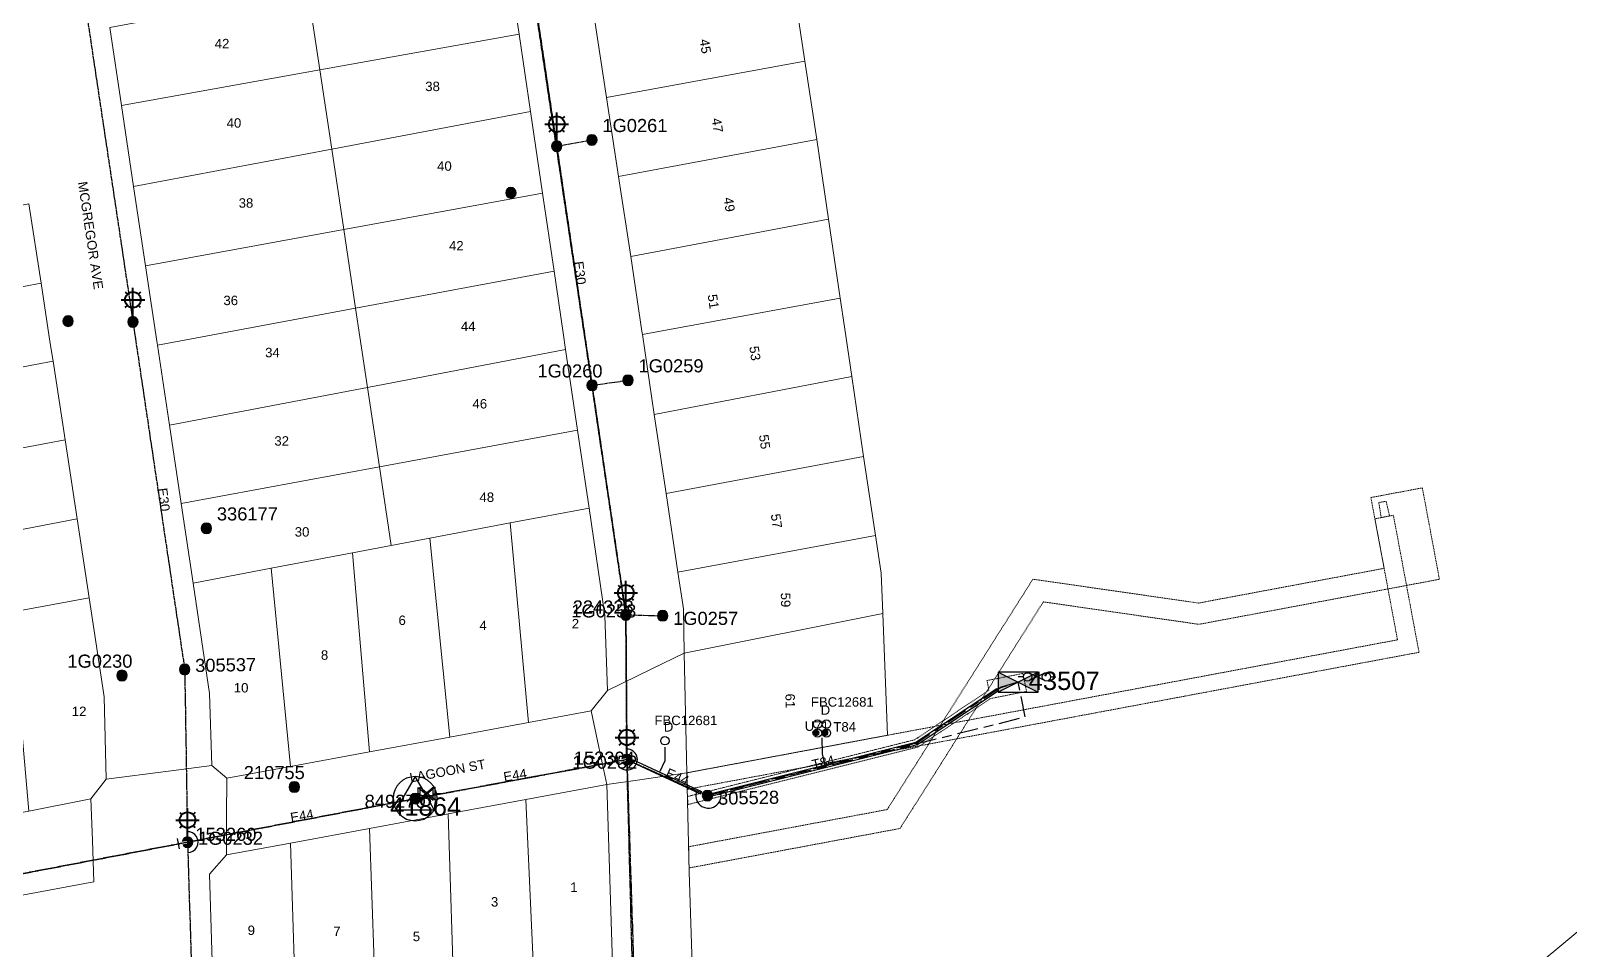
# Model space of a CAD drawing. Header units: metres. Extents: x 303026 to 304293, y 6173158 to 6174419.
# Drawn here: x 303850.8 to 304144.6, y 6173454.6 to 6173629.9 of the extents above; entities that cross this region are included whole.
import ezdxf
from ezdxf.enums import TextEntityAlignment as Align

# ---------------------------------------------------------------- set-up
doc = ezdxf.new("R2010")
doc.units = ezdxf.units.M
for name, pattern in [('Cable Exist OH', [1, 1, 0]), ('Cable Exist UG', [8.2, 4, -1.2, 1.8, -1.2]), ('HIDDEN', [0.375, 0.25, -0.125]), ('HIDDEN2', [0.1875, 0.125, -0.0625])]:
    doc.linetypes.add(name, pattern=pattern)
doc.layers.get('0').update_dxf_attribs({"color": 6})
for name, color, linetype, lineweight in [('Cadastre Land Parcels_SP_EXT', 9, 'Continuous', 5), ('Cadastre Other Property_SP_EXT', 9, 'HIDDEN', 5), ('Cadastre Roads_SP_EXT', 9, 'Continuous', 5)]:
    doc.layers.add(name, color=color, linetype=linetype, lineweight=lineweight)
for name, color, linetype in [('Duct_SP_EXT', 7, 'Continuous'), ('Equip_LV_EXT', 7, 'Continuous'), ('Equip_SP_SL_EXT', 7, 'Continuous'), ('Mains_HV_EXT', 7, 'Continuous'), ('Mains_LV_EXT', 7, 'Continuous'), ('Mains_SL_EXT', 7, 'Continuous'), ('Sub_SP_EXT', 7, 'Continuous'), ('Sub_SP_TR_HV_LV_EXT', 7, 'Continuous'), ('SupportsOH_SP_TR_HV_LV_SL_EXT', 7, 'Continuous'), ('Trench_SP_EXT', 7, 'Continuous')]:
    doc.layers.add(name, color=color, linetype=linetype)
doc.styles.add('iecARIAL', font='arial.ttf', dxfattribs={"height": 2})
doc.styles.add('POLE_LABEL', font='arial.ttf')
doc.styles.get("Standard").update_dxf_attribs({"font": 'arial.ttf'})

# ---------------------------------------------------------------- blocks, each defined once
blk = doc.blocks.new('SUB_PADMOUNT_EXT')
for points in [[(0, 0), (-3.84, 1.92), (-3.84, -1.92)], [(0, 0), (3.84, 1.92), (3.84, -1.92)]]:
    blk.add_hatch(color=256).paths.add_polyline_path(points)
for p, q in [((3.84, 1.92), (-3.84, -1.92)), ((-3.84, 1.92), (3.84, -1.92))]:
    blk.add_line(p, q)
blk.add_lwpolyline([(-3.84, -1.92), (3.84, -1.92), (3.84, 1.92), (-3.84, 1.92)], close=True)
for tag, height, flags, p in [('ASSET_NUM', 3.5, 8, (2, 2)), ('STREET_CODE', 0.2, 9, (1.5, 0)), ('CONSTRUCTED_VOLTAGE', 0.2, 9, (1.5, -0.2)), ('OPERATING_VOLTAGE', 0.2, 9, (1.5, -0.6)), ('ORIENTATION', 0.2, 9, (1.5, -0.8)), ('OWNED_BY', 0.2, 9, (1.5, -1)), ('OPERATED_BY', 0.2, 9, (1.5, -1.2)), ('SECONDARY_VOLTAGE', 0.2, 9, (1.5, -1.6)), ('STATE', 0.2, 9, (1.5, -1.8)), ('SUBSTATION_TYPE', 0.2, 9, (1.5, -2.2)), ('STREETNAME', 0.2, 9, (1.5, -3)), ('NO_PHASES', 0.2, 9, (1.5, -0.4)), ('MAINTAINED_BY', 0.2, 9, (1.5, -1.4)), ('PARENT', 0.2, 9, (1.5, -2)), ('USAGE', 0.2, 9, (1.5, -2.4)), ('LEGEND', 0.2, 9, (1.5, -2.6)), ('LOCATION', 0.2, 9, (1.5, -2.8)), ('SUBURB', 0.2, 9, (1.5, -3.2)), ('Z', 0.2, 1, (1.5, -3.6)), ('NOTES', 0.2, 9, (1.5, -3.4))]:
    blk.add_attdef(tag, text='', height=height, dxfattribs=dict(flags=flags)).set_placement(p, align=Align.MIDDLE_LEFT)
blk = doc.blocks.new('SUB_POLE_EXT')
blk.add_wipeout([(0, 4.22), (0.42, 4.2), (0.83, 4.14), (1.21, 4.05), (1.62, 3.9), (1.99, 3.72), (2.35, 3.51), (2.68, 3.26), (2.99, 2.99), (3.28, 2.66), (3.52, 2.34), (3.76, 1.92), (3.9, 1.62), (4.04, 1.23), (4.18, 0.63), (4.22, 0), (4.18, -0.61), (4.06, -1.15), (3.9, -1.62), (3.58, -2.24), (3.22, -2.73), (2.97, -3.01), (2.68, -3.26), (2.36, -3.5), (2, -3.72), (1.64, -3.89), (1.25, -4.03), (0.82, -4.14), (0.42, -4.2), (0, -4.22), (-0.41, -4.2), (-0.8, -4.15), (-1.21, -4.05), (-1.62, -3.9), (-1.99, -3.73), (-2.35, -3.51), (-2.68, -3.26), (-2.96, -3.02), (-3.23, -2.72), (-3.51, -2.35), (-3.71, -2.01), (-3.91, -1.6), (-4.05, -1.21), (-4.16, -0.76), (-4.22, -0.14), (-4.21, 0.39), (-4.14, 0.83), (-4.03, 1.27), (-3.9, 1.63), (-3.71, 2.02), (-3.5, 2.37), (-3.28, 2.67), (-2.99, 2.99), (-2.68, 3.27), (-2.33, 3.52), (-1.98, 3.73), (-1.63, 3.9), (-1.2, 4.05), (-0.78, 4.15), (-0.4, 4.21)])
blk.add_line((2.16, 0.48), (2.16, 0.48, 0))
blk.add_lwpolyline([(-4.22, 0, 1), (4.22, 0, 1)], format="xyb", close=True)
blk.add_lwpolyline([(2.14, 0.52), (0, 4.22), (-3.66, -2.11), (3.66, -2.11)], close=True)
for tag, height, flags, p in [('ASSET_NUM', 3.5, 8, (2, 2)), ('STREET_CODE', 0.2, 9, (1.5, 0)), ('CONSTRUCTED_VOLTAGE', 0.2, 9, (1.5, -0.2)), ('OPERATING_VOLTAGE', 0.2, 9, (1.5, -0.6)), ('OPERATED_BY', 0.2, 9, (1.5, -0.8)), ('ORIENTATION', 0.2, 9, (1.5, -1.2)), ('OWNED_BY', 0.2, 9, (1.5, -1.4)), ('SECONDARY_VOLTAGE', 0.2, 9, (1.5, -1.6)), ('STATE', 0.2, 9, (1.5, -1.8)), ('SUBSTATION_TYPE', 0.2, 9, (1.5, -2)), ('STREETNAME', 0.2, 9, (1.5, -2.8)), ('SUBURB', 0.2, 9, (1.5, -3)), ('NO_PHASES', 0.2, 9, (1.5, -0.4)), ('MAINTAINED_BY', 0.2, 9, (1.5, -1)), ('USAGE', 0.2, 9, (1.5, -2.2)), ('LEGEND', 0.2, 9, (1.5, -2.4)), ('LOCATION', 0.2, 9, (1.5, -2.6)), ('Z', 0.2, 1, (1.5, -3.4)), ('NOTES', 0.2, 9, (1.5, -3.2))]:
    blk.add_attdef(tag, text='', height=height, dxfattribs=dict(flags=flags)).set_placement(p, align=Align.MIDDLE_LEFT)
blk = doc.blocks.new('DUCT_EXT')
blk.add_circle((0, 0.8), 0.8)
at = {"flags": 1}
blk.add_attdef('Z', (0, 0), '', height=0.2, dxfattribs=at)
at = {"flags": 9}
for tag, p in [('DUCT_CODE', (0, 0)), ('XSECT_TYPE', (0, -0.2)), ('STATE', (0, -0.6)), ('FB_REFERENCE', (0, -0.4)), ('NOTES', (0, -0.8))]:
    blk.add_attdef(tag, text='', height=0.2, dxfattribs=at).set_placement(p, align=Align.MIDDLE_LEFT)
blk = doc.blocks.new('LV_OH_LINKS_DISTFUSE_EXT')
for p, q in [((0, 0), (0.96, 0)), ((3.84, 0), (4.8, 0))]:
    blk.add_line(p, q)
blk.add_lwpolyline([(3.84, -1.2), (3.84, 1.2), (0.96, -1.2), (0.96, 1.2)], close=True)
at = {"flags": 9}
for tag, p in [('ACTUAL_STATUS', (0, 0)), ('CONSTRUCTED_VOLTAGE', (0, -0.2)), ('OPERATING_VOLTAGE', (0, -0.6)), ('ORIENTATION', (0, -0.8)), ('OWNED_BY', (0, -1)), ('STATE', (0, -1.2)), ('SWITCH_TYPE', (0, -1.4)), ('NO_PHASES', (0, -0.4)), ('USAGE', (0, -1.6)), ('NOTES', (0, -1.8))]:
    blk.add_attdef(tag, text='', height=0.2, dxfattribs=at).set_placement(p, align=Align.MIDDLE_LEFT)
at = {"flags": 1}
blk.add_attdef('Z', (0, 0), '', height=0.2, dxfattribs=at)
blk = doc.blocks.new('SL_LANTERN_EXT')
at = {"lineweight": 40}
for p, q in [((0, 1.97), (0, 6.47)), ((-2.25, 4.22), (2.25, 4.22)), ((-1.46, 5.68), (-1.06, 5.28)), ((-1.46, 2.76), (-1.06, 3.16)), ((1.46, 5.68), (1.06, 5.28)), ((1.46, 2.76), (1.06, 3.16)), ((0, 0), (0, 2.72))]:
    blk.add_line(p, q, dxfattribs=at)
blk.add_circle((0, 4.22), 1.5, dxfattribs=at)
at = {"style": 'iecARIAL', "flags": 8}
blk.add_attdef('ASSET_NUM', (1.5, 1.5), '', height=2.5, dxfattribs=at)
for tag, p, height, flags in [('OPERATING_VOLTAGE', (0.98, -1.65), 0.2, 9), ('ORIENTATION', (0.98, -1.85), 0.2, 9), ('OWNED_BY', (0.98, -2.05), 0.2, 9), ('STATE', (0.98, -2.25), 0.2, 9), ('CONSTRUCTED_VOLTAGE', (0.98, -0.65), 0.2, 9), ('CONTROL_TYPE', (0.98, -0.85), 0.2, 9), ('LANTERN_PURPOSE', (0.98, -1.05), 0.2, 9), ('LANTERN_TYPE', (0.98, -1.25), 0.2, 9), ('NO_PHASES', (0.98, -1.45), 0.2, 9), ('USAGE', (0.98, -2.45), 0.2, 9), ('CEXIST', (0.98, -2.65), 0.2, 9), ('CNEW', (0.98, -2.85), 0.2, 9), ('CNUMBER', (0.98, -3.05), 0.2, 9), ('LNUMBER', (2.18, -3.25), 2.5, 8), ('CREMOVE', (0.98, -3.25), 0.2, 9), ('CREPLACE', (0.98, -3.45), 0.2, 9), ('LKINGHEIGHT', (0.98, -3.65), 0.2, 9), ('LBRACKET', (0.98, -3.85), 0.2, 9), ('LBRACKETVOCAB', (0.98, -4.05), 0.2, 9), ('LCATEGORY', (0.98, -4.25), 0.2, 9), ('LCHARGE1', (0.98, -4.45), 0.2, 9), ('LCHARGE1PERCENT', (0.98, -4.65), 0.2, 9), ('LCHARGE2', (0.98, -4.85), 0.2, 9), ('LCHARGE2PERCENT', (0.98, -5.05), 0.2, 9), ('LCHARGE3', (0.98, -5.25), 0.2, 9), ('LCHARGE3PERCENT', (0.98, -5.45), 0.2, 9), ('LEXIST', (0.98, -5.65), 0.2, 9), ('LLAMP', (0.98, -5.85), 0.2, 9), ('LLAMPVOCAB', (0.98, -6.05), 0.2, 9), ('LMAST', (0.98, -6.25), 0.2, 9), ('LMASTVOCAB', (0.98, -6.45), 0.2, 9), ('LNEW', (0.98, -6.65), 0.2, 9), ('LANTNUMBER', (0.98, -6.85), 0.2, 9), ('LOUTREACH', (0.98, -7.25), 0.2, 9), ('LOUTREACHVOCAB', (0.98, -7.45), 0.2, 9), ('LRATECODE', (0.98, -7.65), 0.2, 9), ('LREMOVE', (0.98, -7.85), 0.2, 9), ('LREPLACE', (0.98, -8.05), 0.2, 9), ('LTYPE', (0.98, -8.25), 0.2, 9), ('LTYPEVOCAB', (0.98, -8.45), 0.2, 9), ('LEGEND', (0.98, -8.65), 0.2, 9), ('LOCATION', (0.98, -8.85), 0.2, 9), ('STREETNAME', (0.98, -9.25), 0.2, 9), ('SUBURB', (0.98, -9.45), 0.2, 1), ('NOTES', (0.98, -9.05), 0.2, 9)]:
    blk.add_attdef(tag, p, '', height=height, dxfattribs=dict(flags=flags))
blk = doc.blocks.new('POLE_EXT')
blk.add_hatch(color=256).paths.add_polyline_path([(-1, 0, 1), (1, 0, 1)])
blk.add_lwpolyline([(-1, 0, 1), (1, 0, 1)], format="xyb", close=True)
for tag, height, flags, p in [('pNumber', 2.5, 8, (-17.84, 2.07)), ('OWNED_BY', 0.2, 9, (1.35, -0.4)), ('SPECIAL_USE', 0.2, 9, (1.35, -0.8)), ('STATE', 0.2, 9, (1.35, -1)), ('cLV', 0.2, 9, (1.35, -1.4)), ('hDepth', 0.2, 9, (1.35, -1.6)), ('hDia', 0.2, 9, (1.35, -1.8)), ('cHV', 0.2, 9, (1.35, -2)), ('PARENT', 0.2, 9, (1.35, -0.6)), ('USAGE', 0.2, 9, (1.35, -1.2)), ('LBRACKET', 0.2, 9, (1.35, -2.2)), ('LExisting', 0.2, 9, (1.35, -2.4)), ('LANTNUMBER', 0.2, 9, (1.35, -2.6)), ('LOther', 0.2, 9, (1.35, -2.8)), ('LRemove', 0.2, 9, (1.35, -3)), ('cLinedev', 0.2, 9, (1.35, -3.4)), ('pExisting', 0.2, 9, (1.35, -3.8)), ('pFooting', 0.2, 9, (1.35, -4.4)), ('pNew', 0.2, 9, (1.35, -4.6)), ('pRelocate', 0.2, 9, (1.35, -5)), ('pRemove', 0.2, 9, (1.35, -5.2)), ('pReplace', 0.2, 9, (1.35, -5.4)), ('pStay', 0.2, 9, (1.35, -5.6)), ('pType', 0.2, 9, (1.35, -5.8)), ('LEGEND', 0.2, 9, (1.35, -3.2)), ('LOCATION', 0.2, 9, (1.35, -3.6)), ('PFNUMBER', 0.2, 9, (1.35, -4)), ('NEWPFNUMBER', 0.2, 9, (1.35, -4.2)), ('cspan', 0.2, 9, (1.35, -6)), ('STREETNAME', 0.2, 9, (1.35, -6.2)), ('SUBURB', 0.2, 9, (1.35, -6.4)), ('OPERATED_BY', 0.2, 9, (1.36, -7.01)), ('NOTES', 0.2, 9, (1.35, -6.6)), ('MAINTAINED_BY', 0.2, 9, (1.36, -6.81))]:
    blk.add_attdef(tag, text='', height=height, dxfattribs=dict(flags=flags)).set_placement(p, align=Align.MIDDLE_LEFT)
at = {"style": 'POLE_LABEL'}
for tag, height, flags, p in [('ASSET_NUM', 2.5, 8, (2, 2)), ('STRUCTURE_PLANT_NUMBER', 0.2, 9, (1.35, 0.03)), ('STREET_CODE', 0.2, 9, (1.35, -0.2))]:
    blk.add_attdef(tag, text='', height=height, dxfattribs=dict(at, flags=flags)).set_placement(p, align=Align.MIDDLE_LEFT)
at = {"flags": 1}
blk.add_attdef('Z', (1.35, -7.33), '', height=0.2, dxfattribs=at)
blk = doc.blocks.new('LV_UG_DFUSE_CLOSED_EXT')
for points in [[(1, 0), (0, 0)], [(5.04, 0.73), (2.16, -0.72)], [(5.05, -0.71), (2.16, 0.72)], [(6.2, 0.01), (7.2, 0.01)]]:
    blk.add_lwpolyline(points)
for centre in [(1.8, 0), (5.4, 0.01)]:
    blk.add_circle(centre, 0.8)
at = {"flags": 9}
for tag, p in [('ACTUAL_STATUS', (0, 0)), ('CONSTRUCTED_VOLTAGE', (0, -0.2)), ('OPERATING_VOLTAGE', (0, -0.6)), ('ORIENTATION', (0, -0.8)), ('STATE', (0, -1)), ('SWITCH_TYPE', (0, -1.2)), ('NO_PHASES', (0, -0.4)), ('USAGE', (0, -1.4)), ('NOTES', (0, -1.6))]:
    blk.add_attdef(tag, text='', height=0.2, dxfattribs=at).set_placement(p, align=Align.MIDDLE_LEFT)
at = {"flags": 1}
blk.add_attdef('Z', (0, 0), '', height=0.2, dxfattribs=at)
blk = doc.blocks.new('End Shackle_EXT')
blk.add_wipeout([(0, 0.25), (1.81, 0.25), (1.82, -0.25), (0, -0.25)])
blk.add_line((1.81, -1), (1.81, 1))
at = {"flags": 1}
blk.add_attdef('Z', (0, 0), '', height=0.2, dxfattribs=at)
at = {"flags": 9}
for tag, p in [('CONNECTOR_TYPE', (0, 0)), ('CONSTRUCTED_VOLTAGE', (0, -0.2)), ('OPERATING_VOLTAGE', (0, -0.6)), ('ORIENTATION', (0, -0.8)), ('OWNED_BY', (0, -1)), ('STATE', (0, -1.2)), ('NO_PHASES', (0, -0.4)), ('USAGE', (0, -1.4)), ('NOTES', (0, -1.6))]:
    blk.add_attdef(tag, text='', height=0.2, dxfattribs=at).set_placement(p, align=Align.MIDDLE_LEFT)
blk = doc.blocks.new('CABLE_LARGE_EXT')
h = blk.add_hatch(color=256)
edge = h.paths.add_edge_path()
edge.add_arc((0, 0.55), 0.55, 0, 360)
blk.add_circle((0, 0.55), 0.55)
at = {"flags": 1}
blk.add_attdef('Z', (0, 0), '', height=0.2, dxfattribs=at)
at = {"flags": 9}
for tag, p in [('COND_CODE', (0, 0)), ('STATE', (0, -0.4)), ('XSECT_SIZE', (0, -0.6)), ('FB_REFERENCE', (0, -0.2)), ('NOTES', (0, -0.8))]:
    blk.add_attdef(tag, text='', height=0.2, dxfattribs=at).set_placement(p, align=Align.MIDDLE_LEFT)

msp = doc.modelspace()

# ---------------------------------------------------------------- linework, layer by layer
at = {"layer": 'Cadastre Land Parcels_SP_EXT', "linetype": 'Continuous'}
for points in [[(303944.01, 6173629.3), (303941.69, 6173644.65), (303903.7, 6173637.59), (303905.97, 6173622.48), (303944.01, 6173629.3)], [(303998.6, 6173624.11), (303996.28, 6173639.4), (303958.45, 6173632.19), (303960.71, 6173617.17), (303998.6, 6173624.11)], [(303905.97, 6173622.48), (303903.7, 6173637.59), (303865.85, 6173630.55), (303868.05, 6173615.69), (303905.97, 6173622.48)], [(303908.24, 6173607.35), (303946.19, 6173614.52), (303944.01, 6173629.3), (303905.97, 6173622.48), (303908.24, 6173607.35)], [(304000.86, 6173609.15), (303998.6, 6173624.11), (303960.71, 6173617.17), (303963.02, 6173602.1), (304000.86, 6173609.15)], [(303908.24, 6173607.35), (303905.97, 6173622.48), (303868.05, 6173615.69), (303870.38, 6173600.21), (303908.24, 6173607.35)], [(303910.54, 6173591.99), (303948.49, 6173598.95), (303946.19, 6173614.52), (303908.24, 6173607.35), (303910.54, 6173591.99)], [(304003.09, 6173593.97), (304000.86, 6173609.15), (303963.02, 6173602.1), (303965.34, 6173586.82), (304003.09, 6173593.97)], [(303910.54, 6173591.99), (303908.24, 6173607.35), (303870.38, 6173600.21), (303872.67, 6173585.05), (303910.54, 6173591.99)], [(303950.69, 6173584.02), (303948.49, 6173598.95), (303910.54, 6173591.99), (303912.8, 6173576.96), (303950.69, 6173584.02)], [(303852.71, 6173581.74), (303850.4, 6173596.87), (303813.25, 6173589.87), (303815.56, 6173574.76), (303852.71, 6173581.74)], [(303912.8, 6173576.96), (303910.54, 6173591.99), (303872.67, 6173585.05), (303874.86, 6173570.65), (303874.98, 6173569.91), (303879.42, 6173570.74), (303912.8, 6173576.96)], [(303967.47, 6173572.58), (303967.57, 6173571.97), (303971.37, 6173572.66), (304005.36, 6173578.88), (304003.09, 6173593.97), (303965.34, 6173586.82), (303967.47, 6173572.58)], [(303952.41, 6173572.29), (303950.69, 6173584.02), (303912.8, 6173576.96), (303913.62, 6173571.47), (303915.06, 6173561.85), (303952.89, 6173569.06), (303952.41, 6173572.29)], [(303854.48, 6173570.22), (303852.71, 6173581.74), (303815.56, 6173574.76), (303816.39, 6173569.41), (303817.85, 6173559.86), (303855, 6173566.86), (303854.48, 6173570.22)], [(303913.62, 6173571.47), (303912.8, 6173576.96), (303879.42, 6173570.74), (303874.98, 6173569.91), (303877.25, 6173554.63), (303915.06, 6173561.85), (303913.62, 6173571.47)], [(304007.56, 6173563.94), (304006.16, 6173573.43), (304005.36, 6173578.88), (303971.37, 6173572.66), (303967.57, 6173571.97), (303969.84, 6173556.69), (304007.56, 6173563.94)], [(303917.34, 6173546.69), (303955.2, 6173553.67), (303952.89, 6173569.06), (303915.06, 6173561.85), (303917.34, 6173546.69)], [(303857.3, 6173551.81), (303855, 6173566.86), (303817.85, 6173559.86), (303820.15, 6173544.86), (303857.3, 6173551.81)], [(304009.82, 6173548.62), (304007.56, 6173563.94), (303969.84, 6173556.69), (303972.1, 6173541.6), (304009.82, 6173548.62)], [(303917.34, 6173546.69), (303915.06, 6173561.85), (303877.25, 6173554.63), (303879.45, 6173539.7), (303917.34, 6173546.69)], [(303919.59, 6173531.66), (303926.95, 6173533.07), (303942.31, 6173535.97), (303957.38, 6173538.81), (303955.2, 6173553.67), (303917.34, 6173546.69), (303919.59, 6173531.66)], [(303859.59, 6173536.76), (303857.3, 6173551.81), (303820.15, 6173544.86), (303822.49, 6173529.61), (303859.59, 6173536.76)], [(304012.09, 6173533.56), (304009.82, 6173548.62), (303972.1, 6173541.6), (303974.33, 6173526.55), (304012.09, 6173533.56)], [(303919.59, 6173531.66), (303917.34, 6173546.69), (303879.45, 6173539.7), (303881.74, 6173524.44), (303896.68, 6173527.36), (303912.2, 6173530.29), (303919.59, 6173531.66)], [(303960.89, 6173503.98), (303960.41, 6173518.28), (303957.38, 6173538.81), (303942.31, 6173535.97), (303945.79, 6173497.89), (303957.77, 6173500.12), (303960.89, 6173503.98)], [(303837.96, 6173517.19), (303847.06, 6173518.91), (303861.89, 6173521.69), (303859.59, 6173536.76), (303822.49, 6173529.61), (303824.73, 6173514.75), (303829.12, 6173515.55), (303837.96, 6173517.19)], [(303930.77, 6173495.09), (303945.79, 6173497.89), (303942.31, 6173535.97), (303926.95, 6173533.07), (303930.77, 6173495.09)], [(303926.95, 6173533.07), (303919.59, 6173531.66), (303912.2, 6173530.29), (303915.42, 6173492.27), (303930.77, 6173495.09), (303926.95, 6173533.07)], [(304013.47, 6173518.68), (304013.17, 6173526.37), (304012.09, 6173533.56), (303974.33, 6173526.55), (303975.41, 6173519.55), (303975.58, 6173511.1), (304013.47, 6173518.68)], [(303912.2, 6173530.29), (303896.68, 6173527.36), (303900.36, 6173489.48), (303915.42, 6173492.27), (303912.2, 6173530.29)], [(303900.36, 6173489.48), (303896.68, 6173527.36), (303881.74, 6173524.44), (303884.88, 6173503.38), (303885.35, 6173489.68), (303888.2, 6173487.24), (303900.36, 6173489.48)], [(303862.25, 6173483.28), (303865.17, 6173487.04), (303864.76, 6173502.74), (303861.89, 6173521.69), (303847.06, 6173518.91), (303850.41, 6173480.96), (303862.25, 6173483.28)], [(303976.07, 6173488.28), (304014.38, 6173495.42), (304013.47, 6173518.68), (303975.58, 6173511.1), (303976.07, 6173488.28)], [(303960.77, 6173486.02), (303945.34, 6173483.2), (303947.03, 6173445.05), (303962.01, 6173447.83), (303960.77, 6173486.02)], [(303916.79, 6173439.43), (303915.43, 6173477.62), (303900.36, 6173474.83), (303901.55, 6173436.54), (303916.79, 6173439.43)], [(303900.36, 6173474.83), (303888.11, 6173472.58), (303884.88, 6173468.92), (303885.98, 6173433.62), (303901.55, 6173436.54), (303900.36, 6173474.83)]]:
    msp.add_lwpolyline(points, close=True, dxfattribs=at)
for points in [[(303996.28, 6173639.4), (303998.6, 6173624.11), (304000.86, 6173609.15), (304003.09, 6173593.97), (304005.36, 6173578.88), (304006.16, 6173573.43), (304007.56, 6173563.94), (304009.82, 6173548.62), (304012.09, 6173533.56), (304013.17, 6173526.37), (304013.47, 6173518.68), (304014.38, 6173495.42), (303976.07, 6173488.28), (303976.07, 6173488.28), (303976.5, 6173469.37), (303981.77, 6173306.12)], [(304123.22, 6173438.81), (304159.41, 6173468.92)]]:
    msp.add_lwpolyline(points, dxfattribs=at)
at = {"layer": 'Cadastre Other Property_SP_EXT', "linetype": 'HIDDEN2'}
for points in [[(303976.41, 6173474.15), (303976.49, 6173470.1), (304016.79, 6173477.64), (304044.15, 6173520.9), (304073.87, 6173516.61), (304119.81, 6173525.21), (304116.55, 6173542.66), (304106.72, 6173540.82), (304109.25, 6173527.3), (304073.79, 6173520.67), (304042.15, 6173525.23), (304014.34, 6173481.25), (303976.41, 6173474.15)], [(304108.69, 6173536.99), (304110.28, 6173537.31), (304109.63, 6173540.09), (304108.23, 6173539.87), (304108.69, 6173536.99)], [(303976.11, 6173488.27), (303976.18, 6173485.13), (304115.91, 6173511.27), (304111.02, 6173537.42), (304107.48, 6173536.76), (304111.8, 6173513.65), (303976.11, 6173488.27)], [(303976.21, 6173483.74), (303976.24, 6173482.2), (304020.2, 6173493.18), (304034.07, 6173502.44), (304040.94, 6173503.8), (304040.26, 6173507.24), (304033.39, 6173505.87), (304033.76, 6173504.03), (304019.58, 6173494.57), (303976.21, 6173483.74)]]:
    msp.add_lwpolyline(points, close=True, dxfattribs=at)
at = {"layer": 'Cadastre Roads_SP_EXT', "linetype": 'Continuous'}
for points in [[(303941.69, 6173644.65), (303944.01, 6173629.3), (303946.19, 6173614.52), (303948.49, 6173598.95), (303950.69, 6173584.02), (303952.41, 6173572.29), (303952.89, 6173569.06), (303955.2, 6173553.67), (303957.38, 6173538.81), (303960.41, 6173518.28), (303960.89, 6173503.98), (303969.36, 6173508.09), (303975.58, 6173511.1), (303975.41, 6173519.55), (303974.33, 6173526.55), (303972.1, 6173541.6), (303969.84, 6173556.69), (303967.57, 6173571.97), (303967.47, 6173572.58), (303965.34, 6173586.82), (303963.02, 6173602.1), (303960.71, 6173617.17), (303958.45, 6173632.19)], [(303850.4, 6173596.87), (303852.71, 6173581.74), (303854.48, 6173570.22), (303855, 6173566.86), (303857.3, 6173551.81), (303859.59, 6173536.76), (303861.89, 6173521.69), (303864.76, 6173502.74), (303865.17, 6173487.04), (303877.03, 6173488.59), (303885.35, 6173489.68), (303884.88, 6173503.38), (303881.74, 6173524.44), (303879.45, 6173539.7), (303877.25, 6173554.63), (303874.98, 6173569.91), (303874.86, 6173570.65), (303872.67, 6173585.05), (303870.38, 6173600.21), (303868.05, 6173615.69), (303865.85, 6173630.55)], [(303981.77, 6173306.12), (303976.5, 6173469.37), (303976.07, 6173488.28), (303967.08, 6173486.95), (303960.77, 6173486.02), (303962.01, 6173447.83)]]:
    msp.add_lwpolyline(points, dxfattribs=at)
msp.add_lwpolyline([(303862.77, 6173467.45), (303862.51, 6173475.36), (303862.25, 6173483.28), (303850.41, 6173480.96), (303841.6, 6173479.28), (303832.64, 6173477.61), (303823.59, 6173475.91), (303814.8, 6173474.25), (303805.84, 6173472.55), (303793.78, 6173470.22), (303793.84, 6173462.45), (303793.9, 6173454.68), (303862.77, 6173467.45)], close=True, dxfattribs=at)
at = {"layer": 'Duct_SP_EXT'}
for p, q in [((304019.83, 6173494.13), (304035.27, 6173504.34)), ((304020.03, 6173493.68), (304035.53, 6173503.94)), ((304035.27, 6173504.34), (304035.4, 6173504.14)), ((304035.53, 6173503.94), (304035.4, 6173504.14)), ((303980.94, 6173484.38), (304019.83, 6173494.13)), ((303981.06, 6173483.92), (304020.03, 6173493.68)), ((304019.83, 6173494.13), (304019.93, 6173493.9)), ((304020.03, 6173493.68), (304019.93, 6173493.9)), ((303978.65, 6173484.25), (303978.76, 6173484.46)), ((303978.86, 6173484.68), (303978.76, 6173484.46)), ((303980.94, 6173484.38), (303981, 6173484.15)), ((303981.06, 6173483.92), (303981, 6173484.15))]:
    msp.add_line(p, q, dxfattribs=at)
for points in [[(304001.84, 6173494.97), (304001.88, 6173491.86), (304002.38, 6173489.88)], [(303971.87, 6173493.18), (303971.87, 6173490.56), (303970.89, 6173488.52)]]:
    msp.add_lwpolyline(points, dxfattribs=at)
at = {"layer": 'Mains_HV_EXT', "linetype": 'Cable Exist UG'}
msp.add_lwpolyline([(303980.01, 6173483.91), (304040.7, 6173498.94), (304039.34, 6173505.58)], dxfattribs=at)
at = {"layer": 'Mains_LV_EXT', "linetype": 'Cable Exist OH'}
for points in [[(303951.21, 6173607.88), (303944.09, 6173655.62)], [(303859.69, 6173644.66), (303870.26, 6173574.35)], [(303951.21, 6173607.88), (303957.93, 6173609.09)], [(303957.96, 6173562.24), (303951.21, 6173607.88)], [(303870.26, 6173574.35), (303880.15, 6173508)], [(303957.96, 6173562.24), (303964.83, 6173563.21)], [(303964.41, 6173518.42), (303957.96, 6173562.24)], [(303964.41, 6173518.42), (303971.44, 6173518.25)]]:
    msp.add_lwpolyline(points, dxfattribs=at)
at = {"layer": 'Mains_LV_EXT', "linetype": 'Cable Exist UG'}
msp.add_lwpolyline([(304039.34, 6173505.58), (304036.1, 6173504.61), (304019.97, 6173493.94), (303980.01, 6173483.91)], dxfattribs=at)
at = {"layer": 'Mains_LV_EXT', "linetype": 'Continuous'}
for points in [[(303963.45, 6173489.18, 1.37911), (303964.6, 6173492.8)], [(303977.93, 6173484.86, 1.390035), (303982.53, 6173484.58)], [(303880.7, 6173473.02, 1.03106), (303880.59, 6173477.02)]]:
    msp.add_lwpolyline(points, format="xyb", dxfattribs=at)
at = {"layer": 'Mains_SL_EXT', "linetype": 'Cable Exist OH'}
for points in [[(303937.48, 6173699.29), (303944.09, 6173655.62), (303951.21, 6173607.88)], [(303856.25, 6173668.53), (303859.69, 6173644.66), (303870.26, 6173574.35)], [(303951.21, 6173607.88), (303957.96, 6173562.24), (303964.41, 6173518.42), (303964.41, 6173518.35)]]:
    msp.add_lwpolyline(points, dxfattribs=at)
at = {"layer": 'Trench_SP_EXT', "linetype": 'Cable Exist UG'}
for points in [[(304037.16, 6173504.89), (304035.95, 6173504.51), (304035.15, 6173503.98)], [(303981.27, 6173484.22), (303980.25, 6173484.01)]]:
    msp.add_lwpolyline(points, dxfattribs=at)

# ---------------------------------------------------------------- block references
at = {"layer": 'Duct_SP_EXT'}
for name, p in [('DUCT_EXT', (304001.03, 6173496.76)), ('DUCT_EXT', (304002.73, 6173496.76)), ('DUCT_EXT', (303971.87, 6173493.59)), ('CABLE_LARGE_EXT', (304000.7, 6173495.36)), ('DUCT_EXT', (304001.03, 6173495.06)), ('CABLE_LARGE_EXT', (304002.41, 6173495.36)), ('DUCT_EXT', (304002.73, 6173495.06))]:
    msp.add_blockref(name, p, dxfattribs=at)
at = {"layer": 'Equip_LV_EXT'}
msp.add_blockref('LV_UG_DFUSE_CLOSED_EXT', (304039.34, 6173506.58), dxfattribs=at)
at = {"layer": 'Equip_SP_SL_EXT'}
for p in [(303951.21, 6173607.88), (303870.26, 6173574.35)]:
    msp.add_blockref('SL_LANTERN_EXT', p, dxfattribs=at)
ref = msp.add_blockref('SL_LANTERN_EXT', (303964.41, 6173518.42), dxfattribs=at)
ref.add_attrib('ASSET_NUM', '224328', dxfattribs={"layer": '0', "height": 2.5, "style": 'iecARIAL'}).set_placement((303965.91, 6173519.92), align=Align.MIDDLE_RIGHT)
ref = msp.add_blockref('SL_LANTERN_EXT', (303964.62, 6173490.8), dxfattribs=at)
ref.add_attrib('ASSET_NUM', '152304', dxfattribs={"layer": '0', "height": 2.5, "rotation": 359.8304, "style": 'iecARIAL'}).set_placement((303966.12, 6173492.3), align=Align.TOP_RIGHT)
ref = msp.add_blockref('SL_LANTERN_EXT', (303880.69, 6173475.02), dxfattribs=at)
ref.add_attrib('ASSET_NUM', '153260', dxfattribs={"layer": '0', "height": 2.5, "style": 'iecARIAL'}).set_placement((303882.19, 6173476.52), align=Align.MIDDLE_LEFT)
at = {"layer": 'Sub_SP_EXT'}
ref = msp.add_blockref('SUB_PADMOUNT_EXT', (304039.34, 6173505.58), dxfattribs=at)
ref.add_attrib('ASSET_NUM', '43507', dxfattribs={"layer": '0', "height": 3.5}).set_placement((304041.34, 6173505.83), align=Align.MIDDLE_LEFT)
at = {"layer": 'Sub_SP_TR_HV_LV_EXT'}
ref = msp.add_blockref('SUB_POLE_EXT', (303924.17, 6173483.33), dxfattribs=at)
ref.add_attrib('ASSET_NUM', '41864', dxfattribs={"layer": '0', "height": 3.5}).set_placement((303926.17, 6173483.58), align=Align.TOP_CENTER)
at = {"layer": 'SupportsOH_SP_TR_HV_LV_SL_EXT'}
ref = msp.add_blockref('POLE_EXT', (303957.93, 6173609.09), dxfattribs=at)
ref.add_attrib('ASSET_NUM', '1G0261', dxfattribs={"layer": '0', "height": 2.5, "style": 'POLE_LABEL'}).set_placement((303959.93, 6173609.84), align=Align.BOTTOM_LEFT)
for p in [(303951.21, 6173607.88), (303942.46, 6173599), (303857.87, 6173574.49), (303870.26, 6173574.35)]:
    msp.add_blockref('POLE_EXT', p, dxfattribs=at)
ref = msp.add_blockref('POLE_EXT', (303957.96, 6173562.24), dxfattribs=at)
ref.add_attrib('ASSET_NUM', '1G0260', dxfattribs={"layer": '0', "height": 2.5, "style": 'POLE_LABEL'}).set_placement((303959.96, 6173562.99), align=Align.BOTTOM_RIGHT)
ref = msp.add_blockref('POLE_EXT', (303964.83, 6173563.21), dxfattribs=at)
ref.add_attrib('ASSET_NUM', '1G0259', dxfattribs={"layer": '0', "height": 2.5, "style": 'POLE_LABEL'}).set_placement((303966.83, 6173563.96), align=Align.BOTTOM_LEFT)
ref = msp.add_blockref('POLE_EXT', (303884.3, 6173534.94), dxfattribs=at)
ref.add_attrib('ASSET_NUM', '336177', dxfattribs={"layer": '0', "height": 2.5, "style": 'POLE_LABEL'}).set_placement((303886.3, 6173535.69), align=Align.BOTTOM_LEFT)
ref = msp.add_blockref('POLE_EXT', (303964.41, 6173518.42), dxfattribs=at)
ref.add_attrib('ASSET_NUM', '1G0258', dxfattribs={"layer": '0', "height": 2.5, "style": 'POLE_LABEL'}).set_placement((303966.41, 6173519.17), align=Align.MIDDLE_RIGHT)
ref = msp.add_blockref('POLE_EXT', (303971.44, 6173518.25), dxfattribs=at)
ref.add_attrib('ASSET_NUM', '1G0257', dxfattribs={"layer": '0', "height": 2.5, "style": 'POLE_LABEL'}).set_placement((303973.44, 6173519), align=Align.TOP_LEFT)
ref = msp.add_blockref('POLE_EXT', (303868.17, 6173506.83), dxfattribs=at)
ref.add_attrib('ASSET_NUM', '1G0230', dxfattribs={"layer": '0', "height": 2.5, "style": 'POLE_LABEL'}).set_placement((303870.17, 6173507.58), align=Align.BOTTOM_RIGHT)
ref = msp.add_blockref('POLE_EXT', (303880.15, 6173508), dxfattribs=at)
ref.add_attrib('ASSET_NUM', '305537', dxfattribs={"layer": '0', "height": 2.5, "rotation": 1, "style": 'POLE_LABEL'}).set_placement((303882.15, 6173508.75), align=Align.MIDDLE_LEFT)
ref = msp.add_blockref('POLE_EXT', (303964.62, 6173490.8), dxfattribs=at)
ref.add_attrib('ASSET_NUM', '1G0252', dxfattribs={"layer": '0', "height": 2.5, "style": 'POLE_LABEL'}).set_placement((303966.62, 6173491.55), align=Align.TOP_RIGHT)
ref = msp.add_blockref('POLE_EXT', (303901.09, 6173485.56), dxfattribs=at)
ref.add_attrib('ASSET_NUM', '210755', dxfattribs={"layer": '0', "height": 2.5, "style": 'POLE_LABEL'}).set_placement((303903.09, 6173486.31), align=Align.BOTTOM_RIGHT)
ref = msp.add_blockref('POLE_EXT', (303980.01, 6173483.91), dxfattribs=at)
ref.add_attrib('ASSET_NUM', '305528', dxfattribs={"layer": '0', "height": 2.5, "rotation": 1, "style": 'POLE_LABEL'}).set_placement((303982.01, 6173484.66), align=Align.TOP_LEFT)
ref = msp.add_blockref('POLE_EXT', (303880.69, 6173475.02), dxfattribs=at)
ref.add_attrib('ASSET_NUM', '1G0232', dxfattribs={"layer": '0', "height": 2.5, "style": 'POLE_LABEL'}).set_placement((303882.69, 6173475.77), align=Align.MIDDLE_LEFT)

# ---------------------------------------------------------------- texts
at = {"layer": 'Cadastre Land Parcels_SP_EXT'}
for s, p in [('42', (303885.89, 6173626.58)), ('38', (303926.1, 6173618.41)), ('40', (303888.16, 6173611.43)), ('40', (303928.36, 6173603.2)), ('38', (303890.46, 6173596.15)), ('42', (303930.63, 6173587.98)), ('36', (303887.55, 6173577.55)), ('44', (303932.91, 6173572.61)), ('34', (303895.52, 6173567.59)), ('46', (303935.12, 6173557.82)), ('32', (303897.28, 6173550.72)), ('48', (303936.46, 6173539.98)), ('30', (303901.17, 6173533.36)), ('6', (303920.99, 6173516.48)), ('4', (303936.46, 6173515.5)), ('2', (303954.09, 6173515.84)), ('8', (303906.17, 6173509.85)), ('10', (303889.53, 6173503.6)), ('12', (303858.59, 6173499.1)), ('1', (303953.79, 6173465.53)), ('3', (303938.64, 6173462.73)), ('9', (303892.18, 6173457.3)), ('7', (303908.53, 6173457.11)), ('5', (303923.72, 6173456.12))]:
    msp.add_text(s, height=1.8, dxfattribs=at).set_placement(p)
for s, rotation, p in [('45', 278.6653, (303978.51, 6173628.22)), ('47', 278.6869, (303980.8, 6173613.13)), ('49', 278.5726, (303983.08, 6173598.01)), ('51', 278.4768, (303980.03, 6173579.48)), ('53', 278.511, (303987.98, 6173569.6)), ('55', 278.4, (303989.83, 6173552.71)), ('57', 278.5967, (303992.09, 6173537.58)), ('59', 271.196, (303994.01, 6173522.64)), ('61', 271.3635, (303994.88, 6173503.37))]:
    msp.add_text(s, height=1.8, rotation=rotation, dxfattribs=at).set_placement(p)
at = {"layer": 'Cadastre Roads_SP_EXT'}
msp.add_text('MCGREGOR AVE', height=1.8, rotation=278.5275, dxfattribs=at).set_placement((303859.74, 6173601.01))
at = {"layer": 'Duct_SP_EXT'}
for s, p in [('FBC12681', (303999.75, 6173500.89)), ('D', (304001.62, 6173499.35)), ('FBC12681', (303969.87, 6173497.37)), ('D', (303971.66, 6173496.14)), ('U71', (303998.58, 6173496.28)), ('T84', (304004.05, 6173496.14))]:
    msp.add_text(s, height=1.8, dxfattribs=at).set_placement(p)
at = {"layer": 'Mains_LV_EXT'}
for s, rotation, p in [('E30', 277.2393, (303954.48, 6173585.81)), ('E30', 277.3021, (303875, 6173542.53)), ('T84', 13.0914, (304000.19, 6173488.92)), ('E44', 9.5956, (303941.21, 6173486.56)), ('E44', 337.0309, (303971.87, 6173487.56)), ('E44', 9.6809, (303900.49, 6173478.8))]:
    msp.add_text(s, height=1.8, rotation=rotation, dxfattribs=at).set_placement(p)

# ---------------------------------------------------------------- next in the draw order: linework, layer by layer
at = {"layer": 'Cadastre Land Parcels_SP_EXT', "linetype": 'Continuous'}
for points in [[(303947.03, 6173445.05), (303945.34, 6173483.2), (303930.49, 6173480.42), (303931.69, 6173442.23), (303947.03, 6173445.05)], [(303930.49, 6173480.42), (303915.43, 6173477.62), (303916.79, 6173439.43), (303924.23, 6173440.88), (303931.69, 6173442.23), (303930.49, 6173480.42)]]:
    msp.add_lwpolyline(points, close=True, dxfattribs=at)
at = {"layer": 'Cadastre Roads_SP_EXT', "linetype": 'Continuous'}
msp.add_lwpolyline([(303960.77, 6173486.02), (303959.26, 6173493.13), (303957.77, 6173500.12), (303945.79, 6173497.89), (303930.77, 6173495.09), (303915.42, 6173492.27), (303900.36, 6173489.48), (303888.2, 6173487.24), (303888.16, 6173479.91), (303888.11, 6173472.58), (303900.36, 6173474.83), (303915.43, 6173477.62), (303930.49, 6173480.42), (303945.34, 6173483.2), (303960.77, 6173486.02)], close=True, dxfattribs=at)

# ---------------------------------------------------------------- next in the draw order: block references
at = {"layer": 'Equip_LV_EXT'}
for p in [(303923.76, 6173484.24), (303924.17, 6173484.33)]:
    msp.add_blockref('LV_OH_LINKS_DISTFUSE_EXT', p, dxfattribs=at)
at = {"layer": 'Mains_LV_EXT'}
for p, rotation in [((303964.62, 6173490.8), 189.2709092854624), ((303880.69, 6173475.02), 189.6084450887716)]:
    msp.add_blockref('End Shackle_EXT', p, dxfattribs=dict(at, rotation=rotation))
at = {"layer": 'SupportsOH_SP_TR_HV_LV_SL_EXT'}
ref = msp.add_blockref('POLE_EXT', (303924.17, 6173483.33), dxfattribs=at)
ref.add_attrib('ASSET_NUM', '849270', dxfattribs={"layer": '0', "height": 2.5, "style": 'POLE_LABEL'}).set_placement((303926.17, 6173484.08), align=Align.TOP_RIGHT)

# ---------------------------------------------------------------- next in the draw order: texts
at = {"layer": 'Cadastre Roads_SP_EXT'}
msp.add_text('LAGOON ST', height=1.8, rotation=10.4864, dxfattribs=at).set_placement((303923.3, 6173486.41))

# ---------------------------------------------------------------- next in the draw order: linework, layer by layer
at = {"layer": 'Duct_SP_EXT'}
for p, q in [((303965.64, 6173490.28), (303965.74, 6173490.5)), ((303965.64, 6173490.28), (303978.65, 6173484.25)), ((303965.84, 6173490.72), (303965.74, 6173490.5)), ((303965.84, 6173490.72), (303978.86, 6173484.68))]:
    msp.add_line(p, q, dxfattribs=at)
at = {"layer": 'Mains_HV_EXT', "linetype": 'Cable Exist OH'}
for points in [[(303964.62, 6173490.8), (303964.41, 6173518.42), (303956.84, 6173569.67), (303937.48, 6173699.29)], [(303964.62, 6173490.8), (303924.17, 6173483.33)], [(303964.62, 6173490.8), (303980.01, 6173483.91)], [(303924.17, 6173483.33), (303880.69, 6173475.02), (303849.04, 6173468.98)]]:
    msp.add_lwpolyline(points, dxfattribs=at)
at = {"layer": 'Mains_LV_EXT', "linetype": 'Cable Exist OH'}
for points in [[(303964.62, 6173490.8), (303964.41, 6173518.42)], [(303880.15, 6173508), (303880.69, 6173475.02)], [(303924.17, 6173483.33), (303964.62, 6173490.8)], [(303964.62, 6173490.8), (303980.01, 6173483.91)], [(303965.74, 6173448.2), (303964.62, 6173490.8)], [(303924.17, 6173483.33), (303880.69, 6173475.02)], [(303849.04, 6173468.98), (303880.69, 6173475.02)], [(303880.69, 6173475.02), (303881.99, 6173433.51)]]:
    msp.add_lwpolyline(points, dxfattribs=at)
at = {"layer": 'Mains_SL_EXT', "linetype": 'Cable Exist OH'}
for points in [[(303964.41, 6173518.35), (303964.62, 6173490.8)], [(303880.69, 6173475.02), (303924.17, 6173483.33), (303964.62, 6173490.8)], [(303964.62, 6173490.8), (303966.01, 6173447.98), (303967.43, 6173405.69)], [(303849.05, 6173468.98), (303880.69, 6173475.02)]]:
    msp.add_lwpolyline(points, dxfattribs=at)

doc.saveas('drawing.dxf')
